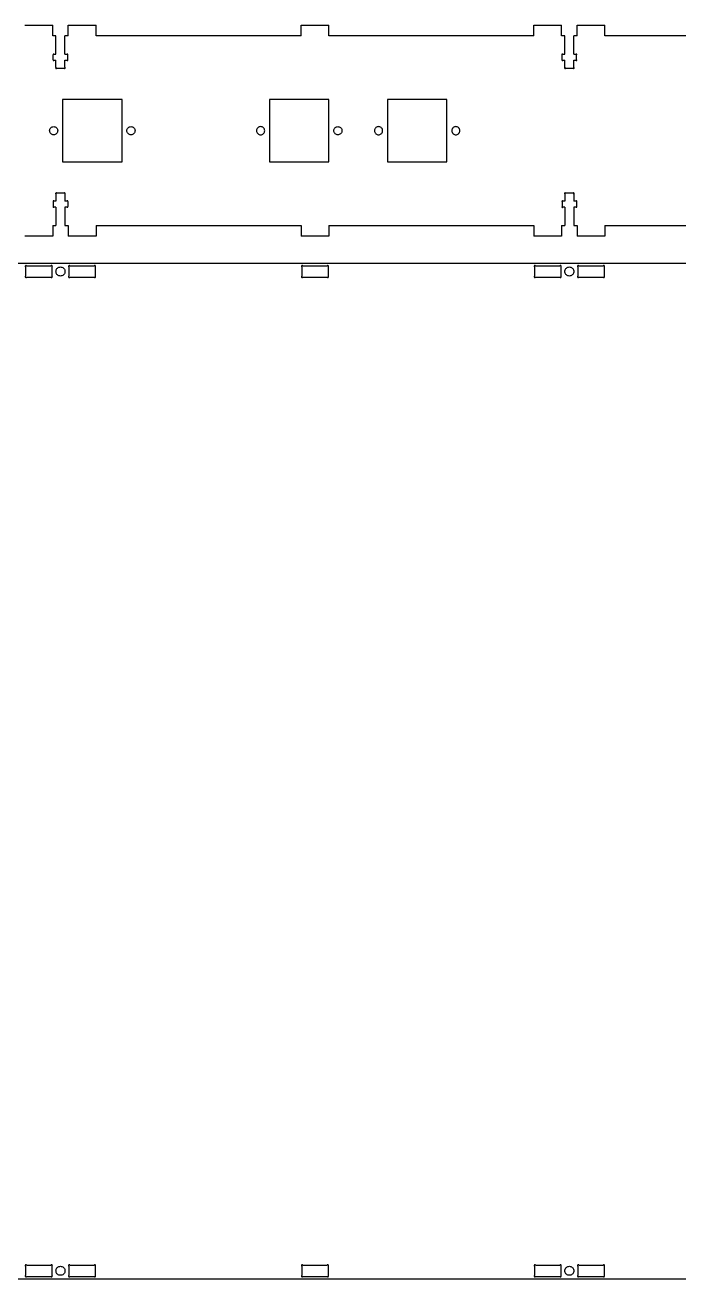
# Model space of a CAD drawing. Extents: x 0 to 1890, y 0 to 1229.
# Drawn here: x 1406.9 to 1648.5, y 0 to 463 of the extents above; entities that cross this region are included whole.
import ezdxf

# ---------------------------------------------------------------- set-up
doc = ezdxf.new("R2010")
doc.units = 0
doc.layers.get('0').update_dxf_attribs({"linetype": 'CONTINUOUS'})

msp = doc.modelspace()

# ---------------------------------------------------------------- linework, layer by layer
at = {"color": 7}
for points in [[(1406.866262, 462.999869), (1417.132965, 462.999869)], [(1417.536322, 452.233172), (1418.332956, 452.233172), (1418.332956, 458.99987), (1417.132965, 458.99987), (1417.132965, 462.999869)], [(1422.866246, 458.99987), (1421.666255, 458.99987)], [(1421.666255, 452.233172), (1421.666255, 458.99987)], [(1422.866246, 462.999869), (1433.13295, 462.999869)], [(1422.866246, 458.99987), (1422.866246, 462.999869)], [(1508.86623, 458.99987), (1433.13295, 458.99987), (1433.13295, 462.999869)], [(1508.86623, 462.999869), (1519.132934, 462.999869)], [(1508.86623, 458.99987), (1508.86623, 462.999869)], [(1594.866214, 458.99987), (1519.132934, 458.99987), (1519.132934, 462.999869)], [(1594.866214, 462.999869), (1605.132891, 462.999869)], [(1594.866214, 458.99987), (1594.866214, 462.999869)], [(1605.536275, 452.233172), (1606.332908, 452.233172), (1606.332908, 458.99987), (1605.132891, 458.99987), (1605.132891, 462.999869)], [(1610.866199, 458.99987), (1609.666208, 458.99987)], [(1609.666208, 452.233172), (1609.666208, 458.99987)], [(1610.866199, 462.999869), (1621.132902, 462.999869)], [(1610.866199, 458.99987), (1610.866199, 462.999869)], [(1696.866182, 458.99987), (1621.132902, 458.99987), (1621.132902, 462.999869)], [(1417.332964, 450.203257), (1417.332964, 452.029789)], [(1417.536322, 449.999875), (1418.332956, 449.999875)], [(1418.332956, 447.403432), (1418.332956, 449.999875)], [(1421.666255, 452.233172), (1422.462863, 452.233172)], [(1421.666255, 449.999875), (1422.462863, 449.999875)], [(1421.666255, 447.403432), (1421.666255, 449.999875)], [(1422.666248, 450.203257), (1422.666248, 452.029789)], [(1605.33289, 450.203257), (1605.33289, 452.029789)], [(1605.536275, 449.999875), (1606.332908, 449.999875)], [(1606.332908, 447.403432), (1606.332908, 449.999875)], [(1609.666208, 452.233172), (1610.462815, 452.233172)], [(1609.666208, 449.999875), (1610.462815, 449.999875)], [(1609.666208, 447.403432), (1609.666208, 449.999875)], [(1610.6662, 450.203257), (1610.6662, 452.029789)], [(1418.636513, 447.099875), (1421.362699, 447.099875)], [(1606.636465, 447.099875), (1609.362651, 447.099875)], [(1420.799613, 435.544879), (1420.799613, 412.454883)], [(1442.749599, 435.544879), (1420.799613, 435.544879)], [(1442.749599, 412.454883), (1442.749599, 435.544879)], [(1497.24957, 435.544879), (1497.24957, 412.454883)], [(1519.199582, 435.544879), (1497.24957, 435.544879)], [(1519.199582, 412.454883), (1519.199582, 435.544879)], [(1540.799577, 435.544879), (1540.799577, 412.454883)], [(1562.749563, 435.544879), (1540.799577, 435.544879)], [(1562.749563, 412.454883), (1562.749563, 435.544879)], [(1420.799613, 412.454883), (1442.749599, 412.454883)], [(1497.24957, 412.454883), (1519.199582, 412.454883)], [(1540.799577, 412.454883), (1562.749563, 412.454883)], [(1418.332956, 400.59633), (1418.332956, 397.999887)], [(1421.362699, 400.899887), (1418.636513, 400.899887)], [(1421.666255, 400.59633), (1421.666255, 397.999887)], [(1606.332908, 400.59633), (1606.332908, 397.999887)], [(1609.362651, 400.899887), (1606.636465, 400.899887)], [(1609.666208, 400.59633), (1609.666208, 397.999887)], [(1417.332964, 397.796505), (1417.332964, 395.969973)], [(1418.332956, 397.999887), (1417.536322, 397.999887)], [(1418.332956, 395.76659), (1417.536322, 395.76659)], [(1418.332956, 395.76659), (1418.332956, 388.999892)], [(1422.462863, 397.999887), (1421.666255, 397.999887)], [(1422.462863, 395.76659), (1421.666255, 395.76659), (1421.666255, 388.999892), (1422.866246, 388.999892), (1422.866246, 384.999893)], [(1422.666248, 397.796505), (1422.666248, 395.969973)], [(1605.33289, 397.796505), (1605.33289, 395.969973)], [(1606.332908, 397.999887), (1605.536275, 397.999887)], [(1606.332908, 395.76659), (1605.536275, 395.76659)], [(1606.332908, 395.76659), (1606.332908, 388.999892)], [(1610.462815, 397.999887), (1609.666208, 397.999887)], [(1610.462815, 395.76659), (1609.666208, 395.76659), (1609.666208, 388.999892), (1610.866199, 388.999892), (1610.866199, 384.999893)], [(1610.6662, 397.796505), (1610.6662, 395.969973)], [(1417.132965, 388.999892), (1417.132965, 384.999893)], [(1417.132965, 388.999892), (1418.332956, 388.999892)], [(1433.13295, 388.999892), (1433.13295, 384.999893)], [(1433.13295, 388.999892), (1508.86623, 388.999892), (1508.86623, 384.999893)], [(1519.132934, 388.999892), (1519.132934, 384.999893)], [(1519.132934, 388.999892), (1594.866214, 388.999892), (1594.866214, 384.999893)], [(1605.132891, 388.999892), (1605.132891, 384.999893)], [(1605.132891, 388.999892), (1606.332908, 388.999892)], [(1621.132902, 388.999892), (1621.132902, 384.999893)], [(1621.132902, 388.999892), (1696.866182, 388.999892), (1696.866182, 384.999893)], [(1417.132965, 384.999893), (1406.866262, 384.999893)], [(1433.13295, 384.999893), (1422.866246, 384.999893)], [(1519.132934, 384.999893), (1508.86623, 384.999893)], [(1605.132891, 384.999893), (1594.866214, 384.999893)], [(1621.132902, 384.999893), (1610.866199, 384.999893)], [(1889.999473, 374.999895), (949.999738, 374.999895)], [(949.999738, 374.999895), (949.999738, -0.000004), (1889.999473, -0.000004)], [(1407.132962, 373.690131), (1407.132962, 370.309659)], [(1407.509358, 374.066546), (1416.489843, 374.066546)], [(1416.866265, 373.690131), (1416.866265, 370.309659)], [(1423.132946, 373.690131), (1423.132946, 370.309659)], [(1423.509369, 374.066546), (1432.489827, 374.066546)], [(1432.86625, 373.690131), (1432.86625, 370.309659)], [(1509.13293, 373.690131), (1509.13293, 370.309659)], [(1509.509326, 374.066546), (1518.489811, 374.066546)], [(1518.866234, 373.690131), (1518.866234, 370.309659)], [(1595.132914, 373.690131), (1595.132914, 370.309659)], [(1595.50931, 374.066546), (1604.489795, 374.066546)], [(1604.866191, 373.690131), (1604.866191, 370.309659)], [(1611.132899, 373.690131), (1611.132899, 370.309659)], [(1611.509321, 374.066546), (1620.48978, 374.066546)], [(1620.866202, 373.690131), (1620.866202, 370.309659)], [(1407.509358, 369.933247), (1416.489843, 369.933247)], [(1423.509369, 369.933247), (1432.489827, 369.933247)], [(1509.509326, 369.933247), (1518.489811, 369.933247)], [(1595.50931, 369.933247), (1604.489795, 369.933247)], [(1611.509321, 369.933247), (1620.48978, 369.933247)], [(1407.132962, 4.690237), (1407.132962, 1.309763)], [(1407.509358, 5.06666), (1416.489843, 5.06666)], [(1416.866265, 4.690237), (1416.866265, 1.309763)], [(1423.132946, 4.690237), (1423.132946, 1.309763)], [(1423.509369, 5.06666), (1432.489827, 5.06666)], [(1432.86625, 4.690237), (1432.86625, 1.309763)], [(1509.13293, 4.690237), (1509.13293, 1.309763)], [(1509.509326, 5.06666), (1518.489811, 5.06666)], [(1518.866234, 4.690237), (1518.866234, 1.309763)], [(1595.132914, 4.690237), (1595.132914, 1.309763)], [(1595.50931, 5.06666), (1604.489795, 5.06666)], [(1604.866191, 4.690237), (1604.866191, 1.309763)], [(1611.132899, 4.690237), (1611.132899, 1.309763)], [(1611.509321, 5.06666), (1620.48978, 5.06666)], [(1620.866202, 4.690237), (1620.866202, 1.309763)], [(1407.509358, 0.93334), (1416.489843, 0.93334)], [(1423.509369, 0.93334), (1432.489827, 0.93334)], [(1509.509326, 0.93334), (1518.489811, 0.93334)], [(1595.50931, 0.93334), (1604.489795, 0.93334)], [(1611.509321, 0.93334), (1620.48978, 0.93334)]]:
    msp.add_lwpolyline(points, dxfattribs=at)
for points in [[(1418.999599, 423.999881)], [(1447.549588, 423.999881)], [(1495.449582, 423.999881)], [(1523.999571, 423.999881)], [(1538.999563, 423.999881)], [(1567.549552, 423.999881)], [(1421.666255, 371.999896)], [(1609.666208, 371.999896)], [(1421.666255, 3)], [(1609.666208, 3)]]:
    msp.add_lwpolyline(points, close=True, dxfattribs=at)
for points, knots in [([(1417.407391, 452.307617), (1417.385579, 452.304806), (1417.342424, 452.299244), (1417.289718, 452.257191), (1417.258836, 452.19853), (1417.256258, 452.132288), (1417.280883, 452.069519), (1417.315478, 452.043128), (1417.332964, 452.029789)], [0, 0, 0, 0, 0.064917, 0.128435, 0.193352, 0.25827, 0.321787, 0.386705, 0.386705, 0.386705, 0.386705]), ([(1417.332964, 450.203257), (1417.316562, 450.190979), (1417.28407, 450.166657), (1417.258619, 450.109377), (1417.256537, 450.0478), (1417.279529, 449.990172), (1417.323231, 449.946465), (1417.380856, 449.923466), (1417.442433, 449.925541), (1417.499716, 449.950985), (1417.524042, 449.983474), (1417.536322, 449.999875)], [0, 0, 0, 0, 0.060608, 0.120062, 0.180671, 0.241279, 0.300733, 0.361341, 0.421949, 0.481404, 0.542012, 0.542012, 0.542012, 0.542012]), ([(1417.536322, 452.233172), (1417.526078, 452.247288), (1417.505736, 452.275318), (1417.459183, 452.302197), (1417.424738, 452.305802), (1417.407391, 452.307617)], [0, 0, 0, 0, 0.051954, 0.103164, 0.155118, 0.155118, 0.155118, 0.155118]), ([(1422.591794, 452.307617), (1422.574447, 452.305802), (1422.540002, 452.302197), (1422.493449, 452.275318), (1422.473107, 452.247288), (1422.462863, 452.233172)], [0, 0, 0, 0, 0.051954, 0.103164, 0.155118, 0.155118, 0.155118, 0.155118]), ([(1422.462863, 449.999875), (1422.475144, 449.983478), (1422.499472, 449.950997), (1422.556749, 449.925563), (1422.618318, 449.92349), (1422.675935, 449.946485), (1422.719635, 449.990184), (1422.74263, 450.047801), (1422.740559, 450.10937), (1422.715125, 450.166647), (1422.682644, 450.190976), (1422.666248, 450.203257)], [0, 0, 0, 0, 0.0606, 0.120047, 0.180647, 0.241247, 0.300694, 0.361294, 0.421894, 0.481341, 0.541941, 0.541941, 0.541941, 0.541941]), ([(1422.666248, 452.029789), (1422.683735, 452.043129), (1422.718332, 452.069522), (1422.742956, 452.132297), (1422.740372, 452.198544), (1422.709482, 452.257205), (1422.656767, 452.299254), (1422.613609, 452.30481), (1422.591794, 452.307617)], [0, 0, 0, 0, 0.064922, 0.128443, 0.193365, 0.258287, 0.321809, 0.38673, 0.38673, 0.38673, 0.38673]), ([(1605.407343, 452.307617), (1605.385529, 452.30481), (1605.342371, 452.299254), (1605.289655, 452.257205), (1605.258765, 452.198544), (1605.256181, 452.132297), (1605.280806, 452.069522), (1605.315403, 452.043129), (1605.33289, 452.029789)], [0, 0, 0, 0, 0.064922, 0.128443, 0.193365, 0.258287, 0.321809, 0.38673, 0.38673, 0.38673, 0.38673]), ([(1605.33289, 450.203257), (1605.316493, 450.190976), (1605.284013, 450.166647), (1605.258579, 450.10937), (1605.256507, 450.047801), (1605.279503, 449.990184), (1605.323202, 449.946485), (1605.380819, 449.92349), (1605.442388, 449.925563), (1605.499665, 449.950997), (1605.523994, 449.983478), (1605.536275, 449.999875)], [0, 0, 0, 0, 0.0606, 0.120047, 0.180647, 0.241247, 0.300694, 0.361294, 0.421894, 0.481341, 0.541941, 0.541941, 0.541941, 0.541941]), ([(1605.536275, 452.233172), (1605.52603, 452.247288), (1605.505688, 452.275318), (1605.459136, 452.302197), (1605.42469, 452.305802), (1605.407343, 452.307617)], [0, 0, 0, 0, 0.051954, 0.103164, 0.155118, 0.155118, 0.155118, 0.155118]), ([(1610.591746, 452.307617), (1610.5744, 452.305802), (1610.539954, 452.302197), (1610.493402, 452.275318), (1610.473059, 452.247288), (1610.462815, 452.233172)], [0, 0, 0, 0, 0.051954, 0.103164, 0.155118, 0.155118, 0.155118, 0.155118]), ([(1610.462815, 449.999875), (1610.475096, 449.983478), (1610.499424, 449.950997), (1610.556702, 449.925563), (1610.61827, 449.92349), (1610.675888, 449.946485), (1610.719587, 449.990184), (1610.742582, 450.047801), (1610.740511, 450.10937), (1610.715077, 450.166647), (1610.682597, 450.190976), (1610.6662, 450.203257)], [0, 0, 0, 0, 0.0606, 0.120047, 0.180647, 0.241247, 0.300694, 0.361294, 0.421894, 0.481341, 0.541941, 0.541941, 0.541941, 0.541941]), ([(1610.6662, 452.029789), (1610.683687, 452.043129), (1610.718284, 452.069522), (1610.742908, 452.132297), (1610.740325, 452.198544), (1610.709435, 452.257205), (1610.656719, 452.299254), (1610.613561, 452.30481), (1610.591746, 452.307617)], [0, 0, 0, 0, 0.064922, 0.128443, 0.193365, 0.258287, 0.321809, 0.38673, 0.38673, 0.38673, 0.38673]), ([(1418.332956, 447.403432), (1418.308482, 447.385102), (1418.260001, 447.348792), (1418.222036, 447.263302), (1418.218942, 447.171405), (1418.253263, 447.085407), (1418.318488, 447.020183), (1418.404486, 446.985861), (1418.496382, 446.988955), (1418.581873, 447.02692), (1418.618183, 447.075402), (1418.636513, 447.099875)], [0, 0, 0, 0, 0.090451, 0.179179, 0.26963, 0.360081, 0.448809, 0.53926, 0.629711, 0.718439, 0.80889, 0.80889, 0.80889, 0.80889]), ([(1421.362699, 447.099875), (1421.381029, 447.075402), (1421.417339, 447.02692), (1421.502829, 446.988955), (1421.594725, 446.985861), (1421.680724, 447.020183), (1421.745948, 447.085407), (1421.78027, 447.171405), (1421.777176, 447.263302), (1421.739211, 447.348792), (1421.690729, 447.385102), (1421.666255, 447.403432)], [0, 0, 0, 0, 0.090451, 0.179179, 0.26963, 0.360081, 0.448809, 0.53926, 0.629711, 0.718439, 0.80889, 0.80889, 0.80889, 0.80889]), ([(1606.332908, 447.403432), (1606.308435, 447.385102), (1606.259953, 447.348792), (1606.221988, 447.263302), (1606.218894, 447.171405), (1606.253216, 447.085407), (1606.31844, 447.020183), (1606.404438, 446.985861), (1606.496335, 446.988955), (1606.581825, 447.02692), (1606.618135, 447.075402), (1606.636465, 447.099875)], [0, 0, 0, 0, 0.090451, 0.179179, 0.26963, 0.360081, 0.448809, 0.53926, 0.629711, 0.718439, 0.80889, 0.80889, 0.80889, 0.80889]), ([(1609.362651, 447.099875), (1609.380981, 447.075402), (1609.417291, 447.02692), (1609.502782, 446.988955), (1609.594678, 446.985861), (1609.680676, 447.020183), (1609.745901, 447.085407), (1609.780222, 447.171405), (1609.777128, 447.263302), (1609.739163, 447.348792), (1609.690681, 447.385102), (1609.666208, 447.403432)], [0, 0, 0, 0, 0.090451, 0.179179, 0.26963, 0.360081, 0.448809, 0.53926, 0.629711, 0.718439, 0.80889, 0.80889, 0.80889, 0.80889]), ([(1418.9996, 423.999881), (1418.981678, 424.175253), (1418.946089, 424.523487), (1418.669989, 424.983683), (1418.265732, 425.325827), (1417.765135, 425.507289), (1417.233946, 425.507289), (1416.734051, 425.325827), (1416.326995, 424.983683), (1416.061296, 424.523487), (1415.968527, 423.999881), (1416.061297, 423.476275), (1416.326996, 423.016079), (1416.734052, 422.673935), (1417.233948, 422.492473), (1417.765137, 422.492473), (1418.265733, 422.673935), (1418.66999, 423.016079), (1418.94609, 423.476275), (1418.981677, 423.824509), (1418.999599, 423.999881)], [0, 0, 0, 0, 0.523446, 1.039401, 1.562847, 2.086293, 2.602248, 3.125694, 3.64914, 4.165095, 4.688541, 5.211987, 5.727942, 6.251388, 6.774834, 7.290788, 7.814234, 8.33768, 8.853635, 9.377081, 9.377081, 9.377081, 9.377081]), ([(1447.549589, 423.999881), (1447.531667, 424.175253), (1447.496078, 424.523487), (1447.219978, 424.983683), (1446.815721, 425.325828), (1446.315124, 425.507289), (1445.783935, 425.507289), (1445.28404, 425.325828), (1444.876984, 424.983683), (1444.611285, 424.523487), (1444.518516, 423.999881), (1444.611286, 423.476275), (1444.876985, 423.016079), (1445.284041, 422.673935), (1445.783936, 422.492473), (1446.315125, 422.492473), (1446.815722, 422.673935), (1447.219979, 423.016079), (1447.496079, 423.476275), (1447.531666, 423.824509), (1447.549588, 423.999881)], [0, 0, 0, 0, 0.523446, 1.039401, 1.562847, 2.086293, 2.602248, 3.125694, 3.64914, 4.165095, 4.688541, 5.211987, 5.727942, 6.251388, 6.774834, 7.290789, 7.814235, 8.337681, 8.853636, 9.377082, 9.377082, 9.377082, 9.377082]), ([(1495.449584, 423.999881), (1495.431661, 424.175253), (1495.396072, 424.523487), (1495.119972, 424.983683), (1494.715715, 425.325827), (1494.215119, 425.507289), (1493.68393, 425.507289), (1493.184035, 425.325827), (1492.776978, 424.983683), (1492.51128, 424.523487), (1492.418511, 423.999881), (1492.511281, 423.476275), (1492.776979, 423.016079), (1493.184036, 422.673935), (1493.683931, 422.492473), (1494.21512, 422.492473), (1494.715716, 422.673935), (1495.119973, 423.016079), (1495.396073, 423.476275), (1495.43166, 423.824509), (1495.449582, 423.999881)], [0, 0, 0, 0, 0.523446, 1.039401, 1.562847, 2.086293, 2.602248, 3.125694, 3.64914, 4.165095, 4.688541, 5.211987, 5.727942, 6.251388, 6.774834, 7.290788, 7.814234, 8.33768, 8.853635, 9.377081, 9.377081, 9.377081, 9.377081]), ([(1523.999572, 423.999881), (1523.98165, 424.175253), (1523.946061, 424.523487), (1523.669961, 424.983683), (1523.265704, 425.325828), (1522.765108, 425.507289), (1522.233919, 425.507289), (1521.734023, 425.325828), (1521.326967, 424.983683), (1521.061268, 424.523487), (1520.9685, 423.999881), (1521.061269, 423.476275), (1521.326968, 423.016079), (1521.734025, 422.673935), (1522.23392, 422.492473), (1522.765109, 422.492473), (1523.265705, 422.673935), (1523.669962, 423.016079), (1523.946062, 423.476275), (1523.981649, 423.824509), (1523.999571, 423.999881)], [0, 0, 0, 0, 0.523446, 1.039401, 1.562847, 2.086293, 2.602248, 3.125694, 3.64914, 4.165095, 4.688541, 5.211987, 5.727942, 6.251388, 6.774834, 7.290789, 7.814235, 8.337681, 8.853636, 9.377082, 9.377082, 9.377082, 9.377082]), ([(1538.999565, 423.999881), (1538.981642, 424.175253), (1538.946053, 424.523487), (1538.669953, 424.983683), (1538.265696, 425.325827), (1537.7651, 425.507289), (1537.233911, 425.507289), (1536.734016, 425.325827), (1536.326959, 424.983683), (1536.061261, 424.523487), (1535.968492, 423.999881), (1536.061262, 423.476275), (1536.32696, 423.016079), (1536.734017, 422.673935), (1537.233912, 422.492473), (1537.765101, 422.492473), (1538.265697, 422.673935), (1538.669954, 423.016079), (1538.946054, 423.476275), (1538.981642, 423.824509), (1538.999563, 423.999881)], [0, 0, 0, 0, 0.523446, 1.039401, 1.562847, 2.086293, 2.602248, 3.125694, 3.64914, 4.165095, 4.688541, 5.211987, 5.727942, 6.251388, 6.774834, 7.290788, 7.814234, 8.33768, 8.853635, 9.377081, 9.377081, 9.377081, 9.377081]), ([(1567.549554, 423.999881), (1567.531631, 424.175253), (1567.496042, 424.523487), (1567.219942, 424.983683), (1566.815685, 425.325827), (1566.315089, 425.507289), (1565.7839, 425.507289), (1565.284005, 425.325827), (1564.876948, 424.983683), (1564.61125, 424.523487), (1564.518481, 423.999881), (1564.611251, 423.476275), (1564.876949, 423.016079), (1565.284006, 422.673935), (1565.783901, 422.492473), (1566.31509, 422.492473), (1566.815686, 422.673935), (1567.219943, 423.016079), (1567.496043, 423.476275), (1567.53163, 423.824509), (1567.549552, 423.999881)], [0, 0, 0, 0, 0.523446, 1.039401, 1.562847, 2.086293, 2.602248, 3.125694, 3.64914, 4.165095, 4.688541, 5.211987, 5.727942, 6.251388, 6.774834, 7.290788, 7.814234, 8.33768, 8.853635, 9.377081, 9.377081, 9.377081, 9.377081]), ([(1418.636513, 400.899887), (1418.618183, 400.92436), (1418.581873, 400.972842), (1418.496382, 401.010807), (1418.404486, 401.013901), (1418.318488, 400.979579), (1418.253263, 400.914355), (1418.218942, 400.828357), (1418.222036, 400.73646), (1418.260001, 400.65097), (1418.308482, 400.61466), (1418.332956, 400.59633)], [0, 0, 0, 0, 0.090451, 0.179179, 0.26963, 0.360081, 0.448809, 0.53926, 0.629711, 0.718439, 0.80889, 0.80889, 0.80889, 0.80889]), ([(1421.666255, 400.59633), (1421.690729, 400.61466), (1421.739211, 400.65097), (1421.777176, 400.73646), (1421.78027, 400.828357), (1421.745948, 400.914355), (1421.680724, 400.979579), (1421.594725, 401.013901), (1421.502829, 401.010807), (1421.417339, 400.972842), (1421.381029, 400.92436), (1421.362699, 400.899887)], [0, 0, 0, 0, 0.090451, 0.179179, 0.26963, 0.360081, 0.448809, 0.53926, 0.629711, 0.718439, 0.80889, 0.80889, 0.80889, 0.80889]), ([(1606.636465, 400.899887), (1606.618135, 400.92436), (1606.581825, 400.972842), (1606.496335, 401.010807), (1606.404438, 401.013901), (1606.31844, 400.979579), (1606.253216, 400.914355), (1606.218894, 400.828357), (1606.221988, 400.73646), (1606.259953, 400.65097), (1606.308435, 400.61466), (1606.332908, 400.59633)], [0, 0, 0, 0, 0.090451, 0.179179, 0.26963, 0.360081, 0.448809, 0.53926, 0.629711, 0.718439, 0.80889, 0.80889, 0.80889, 0.80889]), ([(1609.666208, 400.59633), (1609.690681, 400.61466), (1609.739163, 400.65097), (1609.777128, 400.73646), (1609.780222, 400.828357), (1609.745901, 400.914355), (1609.680676, 400.979579), (1609.594678, 401.013901), (1609.502782, 401.010807), (1609.417291, 400.972842), (1609.380981, 400.92436), (1609.362651, 400.899887)], [0, 0, 0, 0, 0.090451, 0.179179, 0.26963, 0.360081, 0.448809, 0.53926, 0.629711, 0.718439, 0.80889, 0.80889, 0.80889, 0.80889]), ([(1417.332964, 395.969973), (1417.315478, 395.956634), (1417.280883, 395.930243), (1417.256258, 395.867474), (1417.258836, 395.801232), (1417.289718, 395.742571), (1417.342424, 395.700518), (1417.385579, 395.694956), (1417.407391, 395.692145)], [0, 0, 0, 0, 0.064917, 0.128435, 0.193352, 0.25827, 0.321787, 0.386705, 0.386705, 0.386705, 0.386705]), ([(1417.536322, 397.999887), (1417.524042, 398.016288), (1417.499716, 398.048777), (1417.442433, 398.074221), (1417.380856, 398.076296), (1417.323231, 398.053297), (1417.279529, 398.00959), (1417.256537, 397.951962), (1417.258619, 397.890385), (1417.28407, 397.833105), (1417.316562, 397.808783), (1417.332964, 397.796505)], [0, 0, 0, 0, 0.060608, 0.120062, 0.180671, 0.241279, 0.300733, 0.361341, 0.421949, 0.481404, 0.542012, 0.542012, 0.542012, 0.542012]), ([(1417.407391, 395.692145), (1417.424738, 395.69396), (1417.459183, 395.697565), (1417.505736, 395.724444), (1417.526078, 395.752474), (1417.536322, 395.76659)], [0, 0, 0, 0, 0.051954, 0.103164, 0.155118, 0.155118, 0.155118, 0.155118]), ([(1422.666248, 397.796505), (1422.682644, 397.808786), (1422.715125, 397.833115), (1422.740559, 397.890392), (1422.74263, 397.951961), (1422.719635, 398.009578), (1422.675935, 398.053277), (1422.618318, 398.076272), (1422.556749, 398.0742), (1422.499472, 398.048765), (1422.475144, 398.016284), (1422.462863, 397.999887)], [0, 0, 0, 0, 0.0606, 0.120047, 0.180647, 0.241247, 0.300694, 0.361294, 0.421894, 0.481341, 0.541941, 0.541941, 0.541941, 0.541941]), ([(1422.462863, 395.76659), (1422.473107, 395.752474), (1422.493449, 395.724444), (1422.540002, 395.697565), (1422.574447, 395.69396), (1422.591794, 395.692145)], [0, 0, 0, 0, 0.051954, 0.103164, 0.155118, 0.155118, 0.155118, 0.155118]), ([(1422.591794, 395.692145), (1422.613609, 395.694953), (1422.656767, 395.700508), (1422.709482, 395.742557), (1422.740372, 395.801218), (1422.742956, 395.867465), (1422.718332, 395.93024), (1422.683735, 395.956633), (1422.666248, 395.969973)], [0, 0, 0, 0, 0.064922, 0.128443, 0.193365, 0.258287, 0.321809, 0.38673, 0.38673, 0.38673, 0.38673]), ([(1605.33289, 395.969973), (1605.315403, 395.956633), (1605.280806, 395.93024), (1605.256181, 395.867465), (1605.258765, 395.801218), (1605.289655, 395.742557), (1605.342371, 395.700508), (1605.385529, 395.694953), (1605.407343, 395.692145)], [0, 0, 0, 0, 0.064922, 0.128443, 0.193365, 0.258287, 0.321809, 0.38673, 0.38673, 0.38673, 0.38673]), ([(1605.536275, 397.999887), (1605.523994, 398.016284), (1605.499665, 398.048765), (1605.442388, 398.0742), (1605.380819, 398.076272), (1605.323202, 398.053277), (1605.279503, 398.009578), (1605.256507, 397.951961), (1605.258579, 397.890392), (1605.284013, 397.833115), (1605.316493, 397.808786), (1605.33289, 397.796505)], [0, 0, 0, 0, 0.0606, 0.120047, 0.180647, 0.241247, 0.300694, 0.361294, 0.421894, 0.481341, 0.541941, 0.541941, 0.541941, 0.541941]), ([(1605.407343, 395.692145), (1605.42469, 395.69396), (1605.459136, 395.697565), (1605.505688, 395.724444), (1605.52603, 395.752474), (1605.536275, 395.76659)], [0, 0, 0, 0, 0.051954, 0.103164, 0.155118, 0.155118, 0.155118, 0.155118]), ([(1610.6662, 397.796505), (1610.682597, 397.808786), (1610.715077, 397.833115), (1610.740511, 397.890392), (1610.742582, 397.951961), (1610.719587, 398.009578), (1610.675888, 398.053277), (1610.61827, 398.076272), (1610.556702, 398.0742), (1610.499424, 398.048765), (1610.475096, 398.016284), (1610.462815, 397.999887)], [0, 0, 0, 0, 0.0606, 0.120047, 0.180647, 0.241247, 0.300694, 0.361294, 0.421894, 0.481341, 0.541941, 0.541941, 0.541941, 0.541941]), ([(1610.462815, 395.76659), (1610.473059, 395.752474), (1610.493402, 395.724444), (1610.539954, 395.697565), (1610.5744, 395.69396), (1610.591746, 395.692145)], [0, 0, 0, 0, 0.051954, 0.103164, 0.155118, 0.155118, 0.155118, 0.155118]), ([(1610.591746, 395.692145), (1610.613561, 395.694953), (1610.656719, 395.700508), (1610.709435, 395.742557), (1610.740325, 395.801218), (1610.742908, 395.867465), (1610.718284, 395.93024), (1610.683687, 395.956633), (1610.6662, 395.969973)], [0, 0, 0, 0, 0.064922, 0.128443, 0.193365, 0.258287, 0.321809, 0.38673, 0.38673, 0.38673, 0.38673]), ([(1407.509358, 374.066546), (1407.486629, 374.096894), (1407.441604, 374.157014), (1407.335594, 374.204093), (1407.221639, 374.207929), (1407.114998, 374.165368), (1407.03412, 374.084486), (1406.991564, 373.977843), (1406.995406, 373.863888), (1407.04249, 373.75788), (1407.102612, 373.712858), (1407.132962, 373.690131)], [0, 0, 0, 0, 0.112162, 0.222189, 0.33435, 0.446512, 0.556539, 0.668701, 0.780862, 0.890889, 1.003051, 1.003051, 1.003051, 1.003051]), ([(1416.866265, 373.690131), (1416.896609, 373.712861), (1416.95672, 373.757889), (1417.003788, 373.863895), (1417.007619, 373.977842), (1416.965059, 374.084474), (1416.884183, 374.165347), (1416.77755, 374.207905), (1416.663604, 374.204072), (1416.557599, 374.157002), (1416.512572, 374.09689), (1416.489843, 374.066546)], [0, 0, 0, 0, 0.112154, 0.222173, 0.334327, 0.44648, 0.5565, 0.668653, 0.780807, 0.890826, 1.00298, 1.00298, 1.00298, 1.00298]), ([(1421.666255, 371.999896), (1421.646342, 372.194752), (1421.606801, 372.581675), (1421.300027, 373.093), (1420.850857, 373.473156), (1420.294644, 373.674778), (1419.70444, 373.674778), (1419.149006, 373.473156), (1418.696726, 373.093), (1418.401508, 372.581675), (1418.298433, 371.999896), (1418.401508, 371.418118), (1418.696726, 370.906793), (1419.149006, 370.526637), (1419.70444, 370.325014), (1420.294644, 370.325014), (1420.850857, 370.526637), (1421.300027, 370.906793), (1421.606801, 371.418118), (1421.646342, 371.805041), (1421.666255, 371.999896)], [0, 0, 0, 0, 0.581601, 1.154878, 1.736479, 2.318081, 2.891358, 3.472959, 4.05456, 4.627837, 5.209438, 5.79104, 6.364317, 6.945918, 7.527519, 8.100796, 8.682397, 9.263999, 9.837276, 10.418877, 10.418877, 10.418877, 10.418877]), ([(1423.509369, 374.066546), (1423.486639, 374.09689), (1423.441612, 374.157002), (1423.335607, 374.204072), (1423.221661, 374.207905), (1423.115028, 374.165347), (1423.034153, 374.084474), (1422.991593, 373.977842), (1422.995424, 373.863895), (1423.042492, 373.757889), (1423.102602, 373.712861), (1423.132946, 373.690131)], [0, 0, 0, 0, 0.112154, 0.222173, 0.334327, 0.44648, 0.5565, 0.668653, 0.780807, 0.890826, 1.00298, 1.00298, 1.00298, 1.00298]), ([(1432.86625, 373.690131), (1432.896594, 373.712861), (1432.956705, 373.757889), (1433.003772, 373.863895), (1433.007603, 373.977842), (1432.965043, 374.084474), (1432.884168, 374.165347), (1432.777535, 374.207905), (1432.663589, 374.204072), (1432.557584, 374.157002), (1432.512557, 374.09689), (1432.489827, 374.066546)], [0, 0, 0, 0, 0.112154, 0.222173, 0.334327, 0.44648, 0.5565, 0.668653, 0.780807, 0.890826, 1.00298, 1.00298, 1.00298, 1.00298]), ([(1509.509326, 374.066546), (1509.486598, 374.096894), (1509.441573, 374.157014), (1509.335562, 374.204093), (1509.221608, 374.207929), (1509.114967, 374.165368), (1509.034088, 374.084486), (1508.991532, 373.977843), (1508.995374, 373.863888), (1509.042458, 373.75788), (1509.10258, 373.712858), (1509.13293, 373.690131)], [0, 0, 0, 0, 0.112162, 0.222189, 0.33435, 0.446512, 0.556539, 0.668701, 0.780862, 0.890889, 1.003051, 1.003051, 1.003051, 1.003051]), ([(1518.866234, 373.690131), (1518.896578, 373.712861), (1518.956688, 373.757889), (1519.003756, 373.863895), (1519.007587, 373.977842), (1518.965027, 374.084474), (1518.884152, 374.165347), (1518.777519, 374.207905), (1518.663573, 374.204072), (1518.557568, 374.157002), (1518.512541, 374.09689), (1518.489811, 374.066546)], [0, 0, 0, 0, 0.112154, 0.222173, 0.334327, 0.44648, 0.5565, 0.668653, 0.780807, 0.890826, 1.00298, 1.00298, 1.00298, 1.00298]), ([(1595.50931, 374.066546), (1595.486581, 374.096894), (1595.441556, 374.157014), (1595.335546, 374.204093), (1595.221591, 374.207929), (1595.114951, 374.165368), (1595.034072, 374.084486), (1594.991516, 373.977843), (1594.995358, 373.863888), (1595.042442, 373.75788), (1595.102564, 373.712858), (1595.132914, 373.690131)], [0, 0, 0, 0, 0.112162, 0.222189, 0.33435, 0.446512, 0.556539, 0.668701, 0.780862, 0.890889, 1.003051, 1.003051, 1.003051, 1.003051]), ([(1604.866191, 373.690131), (1604.896541, 373.712858), (1604.956663, 373.75788), (1605.003747, 373.863888), (1605.007589, 373.977843), (1604.965033, 374.084486), (1604.884154, 374.165368), (1604.777514, 374.207929), (1604.663559, 374.204093), (1604.557549, 374.157014), (1604.512524, 374.096894), (1604.489795, 374.066546)], [0, 0, 0, 0, 0.112162, 0.222189, 0.33435, 0.446512, 0.556539, 0.668701, 0.780862, 0.890889, 1.003051, 1.003051, 1.003051, 1.003051]), ([(1609.666208, 371.999896), (1609.646295, 372.194752), (1609.606754, 372.581675), (1609.299979, 373.093), (1608.850809, 373.473156), (1608.294596, 373.674778), (1607.704392, 373.674778), (1607.148959, 373.473156), (1606.696678, 373.093), (1606.40146, 372.581675), (1606.298385, 371.999896), (1606.40146, 371.418118), (1606.696678, 370.906793), (1607.148959, 370.526637), (1607.704392, 370.325014), (1608.294596, 370.325014), (1608.850809, 370.526637), (1609.299979, 370.906793), (1609.606754, 371.418118), (1609.646295, 371.805041), (1609.666208, 371.999896)], [0, 0, 0, 0, 0.581601, 1.154878, 1.736479, 2.318081, 2.891358, 3.472959, 4.05456, 4.627837, 5.209438, 5.79104, 6.364317, 6.945918, 7.527519, 8.100796, 8.682397, 9.263999, 9.837276, 10.418877, 10.418877, 10.418877, 10.418877]), ([(1611.509321, 374.066546), (1611.486591, 374.09689), (1611.441565, 374.157002), (1611.33556, 374.204072), (1611.221613, 374.207905), (1611.11498, 374.165347), (1611.034105, 374.084474), (1610.991545, 373.977842), (1610.995376, 373.863895), (1611.042444, 373.757889), (1611.102555, 373.712861), (1611.132899, 373.690131)], [0, 0, 0, 0, 0.112154, 0.222173, 0.334327, 0.44648, 0.5565, 0.668653, 0.780807, 0.890826, 1.00298, 1.00298, 1.00298, 1.00298]), ([(1620.866202, 373.690131), (1620.896546, 373.712861), (1620.956657, 373.757889), (1621.003724, 373.863895), (1621.007556, 373.977842), (1620.964996, 374.084474), (1620.88412, 374.165347), (1620.777487, 374.207905), (1620.663541, 374.204072), (1620.557536, 374.157002), (1620.512509, 374.09689), (1620.48978, 374.066546)], [0, 0, 0, 0, 0.112154, 0.222173, 0.334327, 0.44648, 0.5565, 0.668653, 0.780807, 0.890826, 1.00298, 1.00298, 1.00298, 1.00298]), ([(1407.132962, 370.309659), (1407.1006, 370.284971), (1407.036575, 370.236126), (1406.991004, 370.119953), (1406.995781, 369.997353), (1407.05294, 369.888789), (1407.150491, 369.810963), (1407.23036, 369.800672), (1407.27073, 369.795471)], [0, 0, 0, 0, 0.120147, 0.237703, 0.35785, 0.477997, 0.595554, 0.715701, 0.715701, 0.715701, 0.715701]), ([(1407.27073, 369.795471), (1407.302836, 369.79883), (1407.366587, 369.805499), (1407.452747, 369.855245), (1407.490397, 369.907122), (1407.509358, 369.933247)], [0, 0, 0, 0, 0.096155, 0.190935, 0.28709, 0.28709, 0.28709, 0.28709]), ([(1416.489843, 369.933247), (1416.508804, 369.907122), (1416.546454, 369.855245), (1416.632614, 369.805499), (1416.696365, 369.79883), (1416.72847, 369.795471)], [0, 0, 0, 0, 0.096155, 0.190935, 0.28709, 0.28709, 0.28709, 0.28709]), ([(1416.72847, 369.795471), (1416.768842, 369.800669), (1416.848716, 369.810952), (1416.946275, 369.888774), (1417.003443, 369.99734), (1417.008225, 370.119944), (1416.962655, 370.236123), (1416.898628, 370.28497), (1416.866265, 370.309659)], [0, 0, 0, 0, 0.120151, 0.237712, 0.357863, 0.478015, 0.595575, 0.715727, 0.715727, 0.715727, 0.715727]), ([(1423.132946, 370.309659), (1423.100585, 370.284971), (1423.03656, 370.236126), (1422.990988, 370.119953), (1422.995766, 369.997353), (1423.052925, 369.888789), (1423.150475, 369.810963), (1423.230345, 369.800672), (1423.270715, 369.795471)], [0, 0, 0, 0, 0.120147, 0.237703, 0.35785, 0.477997, 0.595554, 0.715701, 0.715701, 0.715701, 0.715701]), ([(1423.270715, 369.795471), (1423.302824, 369.798827), (1423.366581, 369.805492), (1423.452752, 369.855239), (1423.490406, 369.90712), (1423.509369, 369.933247)], [0, 0, 0, 0, 0.096164, 0.190952, 0.287116, 0.287116, 0.287116, 0.287116]), ([(1432.489827, 369.933247), (1432.50879, 369.90712), (1432.546444, 369.855239), (1432.632615, 369.805492), (1432.696373, 369.798827), (1432.728482, 369.795471)], [0, 0, 0, 0, 0.096164, 0.190952, 0.287116, 0.287116, 0.287116, 0.287116]), ([(1432.728482, 369.795471), (1432.768852, 369.800672), (1432.848721, 369.810963), (1432.946271, 369.888789), (1433.003431, 369.997353), (1433.008208, 370.119953), (1432.962637, 370.236126), (1432.898611, 370.284971), (1432.86625, 370.309659)], [0, 0, 0, 0, 0.120147, 0.237703, 0.35785, 0.477997, 0.595554, 0.715701, 0.715701, 0.715701, 0.715701]), ([(1509.13293, 370.309659), (1509.100569, 370.284974), (1509.036543, 370.236137), (1508.990973, 370.119907), (1508.995745, 369.997527), (1509.052926, 369.888145), (1509.150395, 369.813328), (1509.262861, 369.788225), (1509.366514, 369.80702), (1509.452726, 369.854861), (1509.490369, 369.906993), (1509.509326, 369.933247)], [0, 0, 0, 0, 0.120147, 0.237703, 0.35785, 0.477997, 0.595554, 0.715701, 0.811856, 0.906635, 1.002791, 1.002791, 1.002791, 1.002791]), ([(1518.489811, 369.933247), (1518.508769, 369.906993), (1518.546412, 369.854861), (1518.632623, 369.807019), (1518.736277, 369.788227), (1518.848748, 369.813317), (1518.946227, 369.888131), (1519.003416, 369.997514), (1519.008193, 370.119899), (1518.962624, 370.236134), (1518.898596, 370.284973), (1518.866234, 370.309659)], [0, 0, 0, 0, 0.096155, 0.190935, 0.28709, 0.407241, 0.524802, 0.644953, 0.765105, 0.882665, 1.002817, 1.002817, 1.002817, 1.002817]), ([(1595.132914, 370.309659), (1595.100552, 370.284971), (1595.036527, 370.236126), (1594.990956, 370.119953), (1594.995733, 369.997353), (1595.052893, 369.888789), (1595.150443, 369.810963), (1595.230312, 369.800672), (1595.270682, 369.795471)], [0, 0, 0, 0, 0.120147, 0.237703, 0.35785, 0.477997, 0.595554, 0.715701, 0.715701, 0.715701, 0.715701]), ([(1595.270682, 369.795471), (1595.302788, 369.79883), (1595.366539, 369.805499), (1595.452699, 369.855245), (1595.490349, 369.907122), (1595.50931, 369.933247)], [0, 0, 0, 0, 0.096155, 0.190935, 0.28709, 0.28709, 0.28709, 0.28709]), ([(1604.489795, 369.933247), (1604.508756, 369.907122), (1604.546406, 369.855245), (1604.632566, 369.805499), (1604.696317, 369.79883), (1604.728423, 369.795471)], [0, 0, 0, 0, 0.096155, 0.190935, 0.28709, 0.28709, 0.28709, 0.28709]), ([(1604.728423, 369.795471), (1604.768793, 369.800672), (1604.848662, 369.810963), (1604.946212, 369.888789), (1605.003372, 369.997353), (1605.008149, 370.119953), (1604.962578, 370.236126), (1604.898553, 370.284971), (1604.866191, 370.309659)], [0, 0, 0, 0, 0.120147, 0.237703, 0.35785, 0.477997, 0.595554, 0.715701, 0.715701, 0.715701, 0.715701]), ([(1611.132899, 370.309659), (1611.100537, 370.284971), (1611.036512, 370.236126), (1610.990941, 370.119953), (1610.995718, 369.997353), (1611.052877, 369.888789), (1611.150428, 369.810963), (1611.230297, 369.800672), (1611.270667, 369.795471)], [0, 0, 0, 0, 0.120147, 0.237703, 0.35785, 0.477997, 0.595554, 0.715701, 0.715701, 0.715701, 0.715701]), ([(1611.270667, 369.795471), (1611.302776, 369.798827), (1611.366534, 369.805492), (1611.452704, 369.855239), (1611.490358, 369.90712), (1611.509321, 369.933247)], [0, 0, 0, 0, 0.096164, 0.190952, 0.287116, 0.287116, 0.287116, 0.287116]), ([(1620.48978, 369.933247), (1620.50874, 369.907122), (1620.546391, 369.855245), (1620.632551, 369.805499), (1620.696302, 369.79883), (1620.728407, 369.795471)], [0, 0, 0, 0, 0.096155, 0.190935, 0.28709, 0.28709, 0.28709, 0.28709]), ([(1620.728407, 369.795471), (1620.768779, 369.800669), (1620.848653, 369.810952), (1620.946212, 369.888774), (1621.00338, 369.99734), (1621.008162, 370.119944), (1620.962592, 370.236123), (1620.898565, 370.28497), (1620.866202, 370.309659)], [0, 0, 0, 0, 0.120151, 0.237712, 0.357863, 0.478015, 0.595575, 0.715727, 0.715727, 0.715727, 0.715727]), ([(1407.509358, 5.06666), (1407.486628, 5.097007), (1407.441601, 5.157123), (1407.335591, 5.204197), (1407.221639, 5.20803), (1407.115002, 5.165467), (1407.034126, 5.084586), (1406.991571, 4.977946), (1406.995412, 4.863994), (1407.042494, 4.757987), (1407.102613, 4.712965), (1407.132962, 4.690237)], [0, 0, 0, 0, 0.112159, 0.222184, 0.334343, 0.446503, 0.556527, 0.668686, 0.780846, 0.89087, 1.00303, 1.00303, 1.00303, 1.00303]), ([(1416.866265, 4.690237), (1416.896608, 4.712968), (1416.956716, 4.757996), (1417.003781, 4.864001), (1417.007611, 4.977944), (1416.965052, 5.084574), (1416.88418, 5.165447), (1416.77755, 5.208006), (1416.663606, 5.204175), (1416.557602, 5.15711), (1416.512573, 5.097002), (1416.489843, 5.06666)], [0, 0, 0, 0, 0.112151, 0.222168, 0.33432, 0.446471, 0.556488, 0.668639, 0.780791, 0.890808, 1.002959, 1.002959, 1.002959, 1.002959]), ([(1421.666255, 3), (1421.646342, 3.194856), (1421.606801, 3.581778), (1421.300027, 4.093103), (1420.850857, 4.473259), (1420.294644, 4.674882), (1419.70444, 4.674882), (1419.149006, 4.473259), (1418.696726, 4.093103), (1418.401508, 3.581778), (1418.298433, 3), (1418.401508, 2.418221), (1418.696726, 1.906897), (1419.149006, 1.52674), (1419.70444, 1.325118), (1420.294644, 1.325118), (1420.850857, 1.52674), (1421.300027, 1.906897), (1421.606801, 2.418221), (1421.646342, 2.805144), (1421.666255, 3)], [0, 0, 0, 0, 0.581601, 1.154878, 1.736479, 2.318081, 2.891358, 3.472959, 4.05456, 4.627837, 5.209438, 5.79104, 6.364317, 6.945918, 7.527519, 8.100796, 8.682397, 9.263999, 9.837276, 10.418877, 10.418877, 10.418877, 10.418877]), ([(1423.509369, 5.06666), (1423.486638, 5.097002), (1423.44161, 5.15711), (1423.335605, 5.204175), (1423.221662, 5.208006), (1423.115032, 5.165447), (1423.034159, 5.084574), (1422.9916, 4.977944), (1422.995431, 4.864001), (1423.042495, 4.757996), (1423.102604, 4.712968), (1423.132946, 4.690237)], [0, 0, 0, 0, 0.112151, 0.222168, 0.33432, 0.446471, 0.556488, 0.668639, 0.780791, 0.890808, 1.002959, 1.002959, 1.002959, 1.002959]), ([(1432.86625, 4.690237), (1432.896593, 4.712968), (1432.956701, 4.757996), (1433.003766, 4.864001), (1433.007596, 4.977944), (1432.965037, 5.084574), (1432.884165, 5.165447), (1432.777535, 5.208006), (1432.663591, 5.204175), (1432.557587, 5.15711), (1432.512558, 5.097002), (1432.489827, 5.06666)], [0, 0, 0, 0, 0.112151, 0.222168, 0.33432, 0.446471, 0.556488, 0.668639, 0.780791, 0.890808, 1.002959, 1.002959, 1.002959, 1.002959]), ([(1509.509326, 5.06666), (1509.486597, 5.097007), (1509.44157, 5.157123), (1509.33556, 5.204197), (1509.221608, 5.20803), (1509.11497, 5.165467), (1509.034095, 5.084586), (1508.99154, 4.977946), (1508.995381, 4.863994), (1509.042462, 4.757987), (1509.102582, 4.712965), (1509.13293, 4.690237)], [0, 0, 0, 0, 0.112159, 0.222184, 0.334343, 0.446503, 0.556527, 0.668686, 0.780846, 0.89087, 1.00303, 1.00303, 1.00303, 1.00303]), ([(1518.866234, 4.690237), (1518.896577, 4.712968), (1518.956685, 4.757996), (1519.00375, 4.864001), (1519.00758, 4.977944), (1518.965021, 5.084574), (1518.884148, 5.165447), (1518.777519, 5.208006), (1518.663575, 5.204175), (1518.557571, 5.15711), (1518.512542, 5.097002), (1518.489811, 5.06666)], [0, 0, 0, 0, 0.112151, 0.222168, 0.33432, 0.446471, 0.556488, 0.668639, 0.780791, 0.890808, 1.002959, 1.002959, 1.002959, 1.002959]), ([(1595.50931, 5.06666), (1595.48658, 5.097007), (1595.441554, 5.157123), (1595.335544, 5.204197), (1595.221592, 5.20803), (1595.114954, 5.165467), (1595.034078, 5.084586), (1594.991523, 4.977946), (1594.995364, 4.863994), (1595.042446, 4.757987), (1595.102565, 4.712965), (1595.132914, 4.690237)], [0, 0, 0, 0, 0.112159, 0.222184, 0.334343, 0.446503, 0.556527, 0.668686, 0.780846, 0.89087, 1.00303, 1.00303, 1.00303, 1.00303]), ([(1604.866191, 4.690237), (1604.89654, 4.712965), (1604.956659, 4.757987), (1605.003741, 4.863994), (1605.007582, 4.977946), (1604.965027, 5.084586), (1604.884151, 5.165467), (1604.777513, 5.20803), (1604.663561, 5.204197), (1604.557551, 5.157123), (1604.512525, 5.097007), (1604.489795, 5.06666)], [0, 0, 0, 0, 0.112159, 0.222184, 0.334343, 0.446503, 0.556527, 0.668686, 0.780846, 0.89087, 1.00303, 1.00303, 1.00303, 1.00303]), ([(1609.666208, 3), (1609.646295, 3.194856), (1609.606754, 3.581778), (1609.299979, 4.093103), (1608.850809, 4.473259), (1608.294596, 4.674882), (1607.704392, 4.674882), (1607.148959, 4.473259), (1606.696678, 4.093103), (1606.40146, 3.581778), (1606.298385, 3), (1606.40146, 2.418221), (1606.696678, 1.906897), (1607.148959, 1.52674), (1607.704392, 1.325118), (1608.294596, 1.325118), (1608.850809, 1.52674), (1609.299979, 1.906897), (1609.606754, 2.418221), (1609.646295, 2.805144), (1609.666208, 3)], [0, 0, 0, 0, 0.581601, 1.154878, 1.736479, 2.318081, 2.891358, 3.472959, 4.05456, 4.627837, 5.209438, 5.79104, 6.364317, 6.945918, 7.527519, 8.100796, 8.682397, 9.263999, 9.837276, 10.418877, 10.418877, 10.418877, 10.418877]), ([(1611.509321, 5.06666), (1611.486591, 5.097002), (1611.441562, 5.15711), (1611.335557, 5.204175), (1611.221614, 5.208006), (1611.114984, 5.165447), (1611.034111, 5.084574), (1610.991553, 4.977944), (1610.995383, 4.864001), (1611.042448, 4.757996), (1611.102556, 4.712968), (1611.132899, 4.690237)], [0, 0, 0, 0, 0.112151, 0.222168, 0.33432, 0.446471, 0.556488, 0.668639, 0.780791, 0.890808, 1.002959, 1.002959, 1.002959, 1.002959]), ([(1620.866202, 4.690237), (1620.896545, 4.712968), (1620.956653, 4.757996), (1621.003718, 4.864001), (1621.007548, 4.977944), (1620.964989, 5.084574), (1620.884117, 5.165447), (1620.777487, 5.208006), (1620.663543, 5.204175), (1620.557539, 5.15711), (1620.51251, 5.097002), (1620.48978, 5.06666)], [0, 0, 0, 0, 0.112151, 0.222168, 0.33432, 0.446471, 0.556488, 0.668639, 0.780791, 0.890808, 1.002959, 1.002959, 1.002959, 1.002959]), ([(1407.132962, 1.309763), (1407.100599, 1.285074), (1407.036573, 1.23623), (1406.990999, 1.120055), (1406.995776, 0.997454), (1407.052936, 0.888888), (1407.150489, 0.811062), (1407.23036, 0.800772), (1407.27073, 0.795571)], [0, 0, 0, 0, 0.120149, 0.237707, 0.357855, 0.478004, 0.595562, 0.71571, 0.71571, 0.71571, 0.71571]), ([(1407.27073, 0.795571), (1407.302835, 0.79893), (1407.366586, 0.805598), (1407.452745, 0.855341), (1407.490396, 0.907216), (1407.509358, 0.93334)], [0, 0, 0, 0, 0.096154, 0.190932, 0.287085, 0.287085, 0.287085, 0.287085]), ([(1416.489843, 0.93334), (1416.508804, 0.907216), (1416.546455, 0.855341), (1416.632615, 0.805598), (1416.696365, 0.79893), (1416.72847, 0.795571)], [0, 0, 0, 0, 0.096154, 0.190932, 0.287085, 0.287085, 0.287085, 0.287085]), ([(1416.72847, 0.795571), (1416.768843, 0.800769), (1416.848718, 0.811051), (1416.946279, 0.888874), (1417.003448, 0.997441), (1417.00823, 1.120047), (1416.962658, 1.236227), (1416.898629, 1.285073), (1416.866265, 1.309763)], [0, 0, 0, 0, 0.120153, 0.237715, 0.357868, 0.478021, 0.595583, 0.715736, 0.715736, 0.715736, 0.715736]), ([(1423.132946, 1.309763), (1423.100584, 1.285074), (1423.036557, 1.23623), (1422.990984, 1.120055), (1422.995761, 0.997454), (1423.052921, 0.888888), (1423.150474, 0.811062), (1423.230344, 0.800772), (1423.270715, 0.795571)], [0, 0, 0, 0, 0.120149, 0.237707, 0.357855, 0.478004, 0.595562, 0.71571, 0.71571, 0.71571, 0.71571]), ([(1423.270715, 0.795571), (1423.302823, 0.798927), (1423.36658, 0.805591), (1423.45275, 0.855335), (1423.490406, 0.907213), (1423.509369, 0.93334)], [0, 0, 0, 0, 0.096163, 0.190949, 0.287112, 0.287112, 0.287112, 0.287112]), ([(1432.489827, 0.93334), (1432.508791, 0.907213), (1432.546446, 0.855335), (1432.632616, 0.805591), (1432.696373, 0.798927), (1432.728482, 0.795571)], [0, 0, 0, 0, 0.096163, 0.190949, 0.287112, 0.287112, 0.287112, 0.287112]), ([(1432.728482, 0.795571), (1432.768852, 0.800772), (1432.848723, 0.811062), (1432.946275, 0.888888), (1433.003436, 0.997454), (1433.008212, 1.120055), (1432.962639, 1.23623), (1432.898612, 1.285074), (1432.86625, 1.309763)], [0, 0, 0, 0, 0.120149, 0.237707, 0.357855, 0.478004, 0.595562, 0.71571, 0.71571, 0.71571, 0.71571]), ([(1509.13293, 1.309763), (1509.100568, 1.285078), (1509.036541, 1.236241), (1508.990969, 1.12001), (1508.99574, 0.997628), (1509.052922, 0.888245), (1509.150393, 0.813427), (1509.26286, 0.788326), (1509.366513, 0.807118), (1509.452724, 0.854957), (1509.490368, 0.907087), (1509.509326, 0.93334)], [0, 0, 0, 0, 0.120149, 0.237707, 0.357855, 0.478004, 0.595562, 0.71571, 0.811864, 0.906642, 1.002796, 1.002796, 1.002796, 1.002796]), ([(1518.489811, 0.93334), (1518.508769, 0.907087), (1518.546413, 0.854957), (1518.632625, 0.807118), (1518.736279, 0.788329), (1518.84875, 0.813416), (1518.94623, 0.888231), (1519.003421, 0.997615), (1519.008197, 1.120001), (1518.962626, 1.236238), (1518.898597, 1.285077), (1518.866234, 1.309763)], [0, 0, 0, 0, 0.096154, 0.190932, 0.287085, 0.407239, 0.5248, 0.644954, 0.765107, 0.882669, 1.002822, 1.002822, 1.002822, 1.002822]), ([(1595.132914, 1.309763), (1595.100552, 1.285074), (1595.036525, 1.23623), (1594.990952, 1.120055), (1594.995728, 0.997454), (1595.052889, 0.888888), (1595.150441, 0.811062), (1595.230312, 0.800772), (1595.270682, 0.795571)], [0, 0, 0, 0, 0.120149, 0.237707, 0.357855, 0.478004, 0.595562, 0.71571, 0.71571, 0.71571, 0.71571]), ([(1595.270682, 0.795571), (1595.302787, 0.79893), (1595.366538, 0.805598), (1595.452697, 0.855341), (1595.490349, 0.907216), (1595.50931, 0.93334)], [0, 0, 0, 0, 0.096154, 0.190932, 0.287085, 0.287085, 0.287085, 0.287085]), ([(1604.489795, 0.93334), (1604.508756, 0.907216), (1604.546408, 0.855341), (1604.632567, 0.805598), (1604.696318, 0.79893), (1604.728423, 0.795571)], [0, 0, 0, 0, 0.096154, 0.190932, 0.287085, 0.287085, 0.287085, 0.287085]), ([(1604.728423, 0.795571), (1604.768793, 0.800772), (1604.848664, 0.811062), (1604.946216, 0.888888), (1605.003377, 0.997454), (1605.008154, 1.120055), (1604.96258, 1.23623), (1604.898553, 1.285074), (1604.866191, 1.309763)], [0, 0, 0, 0, 0.120149, 0.237707, 0.357855, 0.478004, 0.595562, 0.71571, 0.71571, 0.71571, 0.71571]), ([(1611.132899, 1.309763), (1611.100536, 1.285074), (1611.036509, 1.23623), (1610.990936, 1.120055), (1610.995713, 0.997454), (1611.052873, 0.888888), (1611.150426, 0.811062), (1611.230296, 0.800772), (1611.270667, 0.795571)], [0, 0, 0, 0, 0.120149, 0.237707, 0.357855, 0.478004, 0.595562, 0.71571, 0.71571, 0.71571, 0.71571]), ([(1611.270667, 0.795571), (1611.302775, 0.798927), (1611.366532, 0.805591), (1611.452703, 0.855335), (1611.490358, 0.907213), (1611.509321, 0.93334)], [0, 0, 0, 0, 0.096163, 0.190949, 0.287112, 0.287112, 0.287112, 0.287112]), ([(1620.48978, 0.93334), (1620.508741, 0.907216), (1620.546392, 0.855341), (1620.632552, 0.805598), (1620.696302, 0.79893), (1620.728407, 0.795571)], [0, 0, 0, 0, 0.096154, 0.190932, 0.287085, 0.287085, 0.287085, 0.287085]), ([(1620.728407, 0.795571), (1620.76878, 0.800769), (1620.848655, 0.811051), (1620.946216, 0.888874), (1621.003385, 0.997441), (1621.008167, 1.120047), (1620.962595, 1.236227), (1620.898566, 1.285073), (1620.866202, 1.309763)], [0, 0, 0, 0, 0.120153, 0.237715, 0.357868, 0.478021, 0.595583, 0.715736, 0.715736, 0.715736, 0.715736])]:
    msp.add_open_spline(points, degree=3, knots=knots, dxfattribs=at)

doc.saveas('drawing.dxf')
